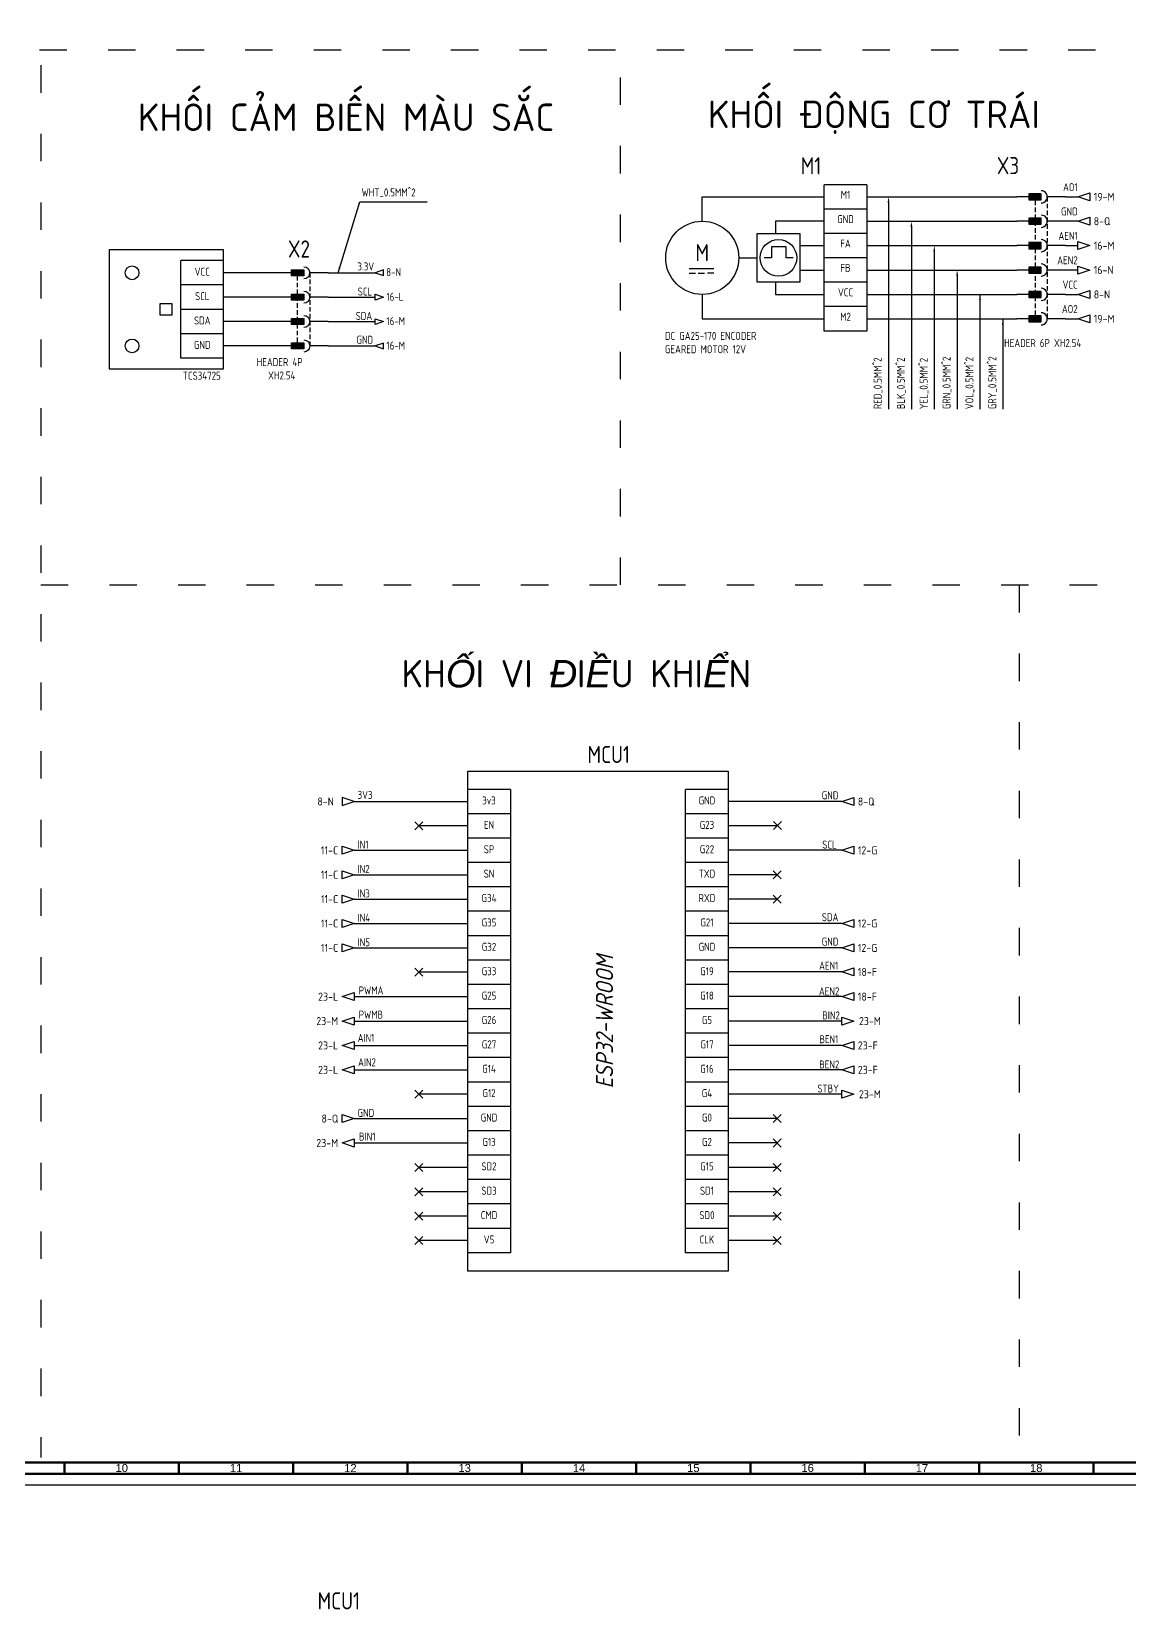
# Model space of a CAD drawing. Extents: x -73 to 5488, y -2262 to 3535.
# Drawn here: x 451 to 932, y -585 to 105 of the extents above; entities that cross this region are included whole.
import ezdxf
from ezdxf.enums import TextEntityAlignment as Align

# ---------------------------------------------------------------- set-up
doc = ezdxf.new("R2010")
doc.units = 0
doc.linetypes.add('ACAD_ISO03W100', pattern=[30, 12, -18])
doc.linetypes.add('ACISOWELD', pattern=[3, 2, -1])
for name, color, linetype, lineweight in [('Khung_ten', 7, 'Continuous', 70), ('Lien dam 05', 2, 'Continuous', 50), ('Net dut025', 150, 'ACAD_ISO03W100', 25), ('Net khuat', 140, 'ACISOWELD', 25), ('Net manh', 200, 'Continuous', 25), ('Text', 3, 'Continuous', 25)]:
    doc.layers.add(name, color=color, linetype=linetype, lineweight=lineweight)
for name, color, linetype in [('SYMS', 7, 'Continuous'), ('TAGS', 150, 'Continuous'), ('WIREREF', 52, 'Continuous'), ('XREF', 7, 'Continuous')]:
    doc.layers.add(name, color=color, linetype=linetype)
doc.styles.add('3 ITALIC', font='tcvn+7284-2003i.ttf', dxfattribs={"height": 2.5})
doc.styles.add('Annotative', font='arial.ttf')
doc.styles.get("Standard").update_dxf_attribs({"font": 'isocp2.shx', "width": 0.9, "height": 3.5})
doc.styles.add('TVCN12', font='tcvn+7284-2003i.ttf', dxfattribs={"height": 2.5})
doc.styles.add('WD_IEC 3.5', font='isocp2.shx', dxfattribs={"width": 0.9, "height": 3.5})
doc.styles.add('WD_IEC_2.5mm', font='isocp2.shx', dxfattribs={"width": 0.9, "height": 2.5})
doc.dimstyles.get("Standard").update_dxf_attribs({"dimtxt": 2.5, "dimasz": 0.18, "dimexe": 0.18, "dimexo": 0.0625, "dimgap": 0.09, "dimtad": 0, "dimtih": 1, "dimtoh": 1, "dimdec": 4, "dimzin": 0, "dimdsep": 46, "dimtxsty": 'Standard', "dimcen": 0.09, "dimadec": 0, "dimazin": 0, "dimtfac": 1, "dimtdec": 4, "dimtofl": 0, "dimtmove": 0, "dimatfit": 3, "dimfxl": 1, "dimtolj": 1, "dimtzin": 0, "dimarcsym": 0})

# ---------------------------------------------------------------- blocks, each defined once
blk = doc.blocks.new('VC01PJ')
for p, q in [((0, 2.5), (0, 5)), ((0, -5), (0, -1.25))]:
    blk.add_line(p, q)
blk.add_lwpolyline([(-0.63, 0), (0.62, 0), (0.62, 2.5), (-0.63, 2.5)], close=True)
blk.add_arc((0, 0), 1.25, 180, 0)
blk.add_solid([(-0.63, 2.5), (-0.63, 0), (0.62, 2.5), (0.62, 0)])
at = {"style": 'WD_IEC 3.5'}
for tag, p in [('INST', (-5.25, 8)), ('LOC', (-5.25, 5)), ('TAG1', (-5.25, 2)), ('DESC1', (-5.25, -5.6)), ('DESC2', (-5.25, -8.6)), ('DESC3', (-5.25, -11.6))]:
    blk.add_attdef(tag, text='', height=2.5, dxfattribs=at).set_placement(p, align=Align.RIGHT)
blk.add_attdef('TERM02', text='', height=2, rotation=90, dxfattribs=at).set_placement((-1, 5), align=Align.RIGHT)
at = {"style": 'WD_IEC 3.5', "flags": 1}
for tag, p, height in [('X2TERM02', (0, 5), 0.32), ('X2TERMDESC02', (0, 4.48), 0.32), ('MFG', (2.75, 4), 1.5), ('X4LINK', (-1.25, 1.25), 0.32), ('X1LINK', (1.25, 1.25), 0.32), ('CAT', (2.75, 1.5), 1.5), ('ASSYCODE', (2.75, -2.75), 1), ('X8TERM01', (0, -5), 0.32), ('X8TERMDESC01', (0, -5.52), 0.32), ('FAMILY', (2.75, -4.25), 1), ('CATDESC', (2.75, -5.75), 1)]:
    blk.add_attdef(tag, p, '', height=height, dxfattribs=at)
at = {"style": 'WD_IEC 3.5'}
blk.add_attdef('TERM01', (-1, -5), '', height=2, rotation=90, dxfattribs=at)
blk = doc.blocks.new('HA1S1')
blk.add_lwpolyline([(0, 1.25), (3.75, 0), (0, -1.25)], close=True)
at = {"style": 'WD_IEC 3.5'}
for tag, height, flags, p in [('WIRENO', 2.5, 8, (-1.25, 1)), ('SIGCODE', 1, 1, (5, 1.8))]:
    blk.add_attdef(tag, text='', height=height, dxfattribs=dict(at, flags=flags)).set_placement(p, align=Align.RIGHT)
at = {"style": 'WD_IEC 3.5', "flags": 1}
blk.add_attdef('X4TERM01', (0, 0), '', height=0.32, dxfattribs=at)
at = {"style": 'WD_IEC 3.5'}
blk.add_attdef('XREF', text='', height=2.5, dxfattribs=at).set_placement((5, 0), align=Align.MIDDLE_LEFT)
blk.add_attdef('DESC1', text='', height=2.5, dxfattribs=at).set_placement((-1.25, -1), align=Align.TOP_RIGHT)
blk = doc.blocks.new('HA1D1')
blk.add_lwpolyline([(0, 0), (3.75, 1.25), (3.75, -1.25)], close=True)
at = {"style": 'WD_IEC 3.5'}
for tag, height, flags, p in [('WIRENO', 2.5, 8, (-1.25, 1)), ('SIGCODE', 1, 1, (5, 1.8))]:
    blk.add_attdef(tag, text='', height=height, dxfattribs=dict(at, flags=flags)).set_placement(p, align=Align.RIGHT)
at = {"style": 'WD_IEC 3.5', "flags": 1}
blk.add_attdef('X4TERM01', (0, 0), '', height=0.32, dxfattribs=at)
at = {"style": 'WD_IEC 3.5'}
blk.add_attdef('XREF', text='', height=2.5, dxfattribs=at).set_placement((5, 0), align=Align.MIDDLE_LEFT)
blk.add_attdef('DESC1', text='', height=2.5, dxfattribs=at).set_placement((-1.25, -1), align=Align.TOP_RIGHT)
blk = doc.blocks.new('HA1S3')
blk.add_lwpolyline([(-3.75, 0), (0, 1.25), (0, -1.25)], close=True)
at = {"style": 'WD_IEC 3.5'}
blk.add_attdef('XREF', text='', height=2.5, dxfattribs=at).set_placement((-5, 0), align=Align.MIDDLE_RIGHT)
at = {"style": 'WD_IEC 3.5', "flags": 1}
blk.add_attdef('SIGCODE', text='', height=1, dxfattribs=at).set_placement((-2.5, 1.8), align=Align.RIGHT)
at = {"style": 'WD_IEC 3.5'}
for tag, p, height, flags in [('X1TERM01', (0, 0), 0.32, 1), ('WIRENO', (1.25, 1), 2.5, 8)]:
    blk.add_attdef(tag, p, '', height=height, dxfattribs=dict(at, flags=flags))
blk.add_attdef('DESC1', text='', height=2.5, dxfattribs=at).set_placement((1.25, -1), align=Align.TOP_LEFT)
blk = doc.blocks.new('HA1D3')
blk.add_lwpolyline([(0, 0), (-3.75, -1.25), (-3.75, 1.25)], close=True)
at = {"style": 'WD_IEC 3.5'}
blk.add_attdef('XREF', text='', height=2.5, dxfattribs=at).set_placement((-5, 0), align=Align.MIDDLE_RIGHT)
at = {"style": 'WD_IEC 3.5', "flags": 1}
blk.add_attdef('SIGCODE', text='', height=1, dxfattribs=at).set_placement((-2.5, 1.8), align=Align.RIGHT)
at = {"style": 'WD_IEC 3.5'}
for tag, p, height, flags in [('X1TERM01', (0, 0), 0.32, 1), ('WIRENO', (1.25, 1), 2.5, 8)]:
    blk.add_attdef(tag, p, '', height=height, dxfattribs=dict(at, flags=flags))
blk.add_attdef('DESC1', text='', height=2.5, dxfattribs=at).set_placement((1.25, -1), align=Align.TOP_LEFT)

msp = doc.modelspace()

# ---------------------------------------------------------------- linework, layer by layer
msp.add_lwpolyline([(17.76, -530.52), (17.76, 310.48), (1206.76, 310.48), (1206.76, -530.52), (17.76, -530.52)], close=True)
at = {"layer": 'Khung_ten'}
for p, q in [((465.76, -525.52), (465.76, -520.52)), ((515.76, -525.52), (515.76, -520.52)), ((565.76, -525.52), (565.76, -520.52)), ((615.76, -525.52), (615.76, -520.52)), ((665.76, -525.52), (665.76, -520.52)), ((715.76, -525.52), (715.76, -520.52)), ((765.76, -525.52), (765.76, -520.52)), ((815.76, -525.52), (815.76, -520.52)), ((865.76, -525.52), (865.76, -520.52)), ((915.76, -525.52), (915.76, -520.52))]:
    msp.add_line(p, q, dxfattribs=at)
for points in [[(29.76, -525.52), (1201.76, -525.52), (1201.76, 305.48), (29.76, 305.48)], [(34.76, -520.52), (1196.76, -520.52), (1196.76, 300.48), (34.76, 300.48)]]:
    msp.add_lwpolyline(points, close=True, dxfattribs=at)
at = {"layer": 'Net dut025'}
for p, q in [((455.38, 300.48), (455.38, -518.43)), ((34.76, 97.22), (1196.76, 97.22)), ((708.87, -136.82), (708.87, 97.22)), ((455.38, -136.82), (1196.76, -136.82)), ((883.3, -136.82), (883.3, -520.52))]:
    msp.add_line(p, q, dxfattribs=at)
at = {"layer": 'Net khuat'}
for p, q in [((890.23, 34.26), (890.23, -21.74)), ((895.57, 32.93), (895.57, -20.41)), ((567.69, -33.61), (567.69, 1.06)), ((573.02, -0.27), (573.02, -32.28))]:
    msp.add_line(p, q, dxfattribs=at)
at = {"layer": 'Net manh'}
for p, q in [((798.01, -25.74), (798.01, 38.26)), ((816.68, 38.26), (798.01, 38.26)), ((816.68, 38.26), (816.68, -25.74)), ((744.68, 32.93), (798.01, 32.93)), ((744.68, 22.26), (744.68, 32.93)), ((816.68, 32.93), (882.23, 32.93)), ((903.57, 32.93), (908.9, 32.93)), ((798.01, 22.26), (776.68, 22.26)), ((776.68, 22.26), (776.68, 16.93)), ((816.68, 27.59), (798.01, 27.59)), ((816.68, 22.26), (882.23, 22.26)), ((908.9, 22.26), (903.57, 22.26)), ((816.68, 16.93), (798.01, 16.93)), ((787.35, 11.59), (798.01, 11.59)), ((816.68, 11.59), (882.23, 11.59)), ((903.57, 11.59), (908.9, 11.59)), ((535.3, 5.06), (516.63, 5.06)), ((516.63, -37.6), (516.63, 5.06)), ((739, 1.65), (749.67, 1.65)), ((760.68, 6.26), (768.68, 6.26)), ((787.35, 0.93), (798.01, 0.93)), ((816.68, 6.26), (798.01, 6.26)), ((816.68, 0.93), (882.23, 0.93)), ((908.9, 0.93), (903.57, 0.93)), ((535.3, -5.61), (516.63, -5.61)), ((559.69, -0.27), (535.3, -0.27)), ((581.02, -0.27), (601.54, -0.27)), ((739, -0.49), (741.67, -0.49)), ((742.95, -0.49), (745.72, -0.49)), ((749.67, -0.49), (747, -0.49)), ((776.68, -4.41), (776.68, -9.74)), ((816.68, -4.41), (798.01, -4.41)), ((559.69, -10.94), (535.3, -10.94)), ((581.02, -10.94), (601.54, -10.94)), ((744.68, -9.74), (744.68, -20.41)), ((776.68, -9.74), (798.01, -9.74)), ((816.68, -9.74), (882.23, -9.74)), ((903.57, -9.74), (908.9, -9.74)), ((535.3, -16.27), (516.63, -16.27)), ((535.3, -16.28), (516.63, -16.28)), ((744.68, -20.41), (798.01, -20.41)), ((816.68, -15.07), (798.01, -15.07)), ((816.68, -20.41), (882.23, -20.41)), ((903.57, -20.41), (908.9, -20.41)), ((535.3, -26.93), (516.63, -26.93)), ((559.69, -21.61), (535.3, -21.61)), ((581.02, -21.61), (601.54, -21.61)), ((816.68, -25.74), (798.01, -25.74)), ((559.69, -32.28), (535.3, -32.28)), ((581.02, -32.28), (601.54, -32.28)), ((535.3, -37.6), (516.63, -37.6)), ((660.73, -226.19), (642.07, -226.19)), ((660.73, -226.19), (660.73, -428.86)), ((756.07, -226.19), (737.4, -226.19)), ((737.4, -428.86), (737.4, -226.19)), ((592.42, -231.53), (642.07, -231.53)), ((805.72, -231.53), (756.07, -231.53)), ((618.97, -240.43), (622.51, -243.96)), ((618.97, -243.96), (622.51, -240.43)), ((660.73, -236.86), (642.07, -236.86)), ((756.07, -236.86), (737.4, -236.86)), ((775.84, -240.21), (779.37, -243.75)), ((775.84, -243.75), (779.37, -240.21)), ((642.07, -242.19), (620.74, -242.19)), ((660.73, -247.53), (642.07, -247.53)), ((756.07, -247.53), (737.4, -247.53)), ((777.4, -242.19), (756.07, -242.19)), ((592.42, -252.86), (642.07, -252.86)), ((805.72, -252.86), (756.07, -252.86)), ((660.73, -258.19), (642.07, -258.19)), ((756.07, -258.19), (737.4, -258.19)), ((775.63, -261.76), (779.16, -265.29)), ((775.63, -265.29), (779.16, -261.76)), ((592.42, -263.53), (642.07, -263.53)), ((660.73, -268.86), (642.07, -268.86)), ((756.07, -268.86), (737.4, -268.86)), ((777.4, -263.53), (756.07, -263.53)), ((592.42, -274.19), (642.07, -274.19)), ((777.4, -274.19), (756.07, -274.19)), ((775.63, -272.43), (779.16, -275.96)), ((775.63, -275.96), (779.16, -272.43)), ((660.73, -279.53), (642.07, -279.53)), ((756.07, -279.53), (737.4, -279.53)), ((592.42, -284.86), (642.07, -284.86)), ((805.72, -284.86), (756.07, -284.86)), ((592.42, -295.53), (642.07, -295.53)), ((660.73, -290.19), (642.07, -290.19)), ((756.07, -290.19), (737.4, -290.19)), ((805.72, -295.53), (756.07, -295.53)), ((660.73, -300.86), (642.07, -300.86)), ((756.07, -300.86), (737.4, -300.86)), ((618.97, -304.43), (622.51, -307.96)), ((618.97, -307.96), (622.51, -304.43)), ((642.07, -306.19), (620.74, -306.19)), ((805.72, -306.06), (756.07, -306.06)), ((592.42, -316.86), (642.07, -316.86)), ((660.73, -311.53), (642.07, -311.53)), ((756.07, -311.53), (737.4, -311.53)), ((805.72, -316.86), (756.07, -316.86)), ((660.73, -322.19), (642.07, -322.19)), ((756.07, -322.19), (737.4, -322.19)), ((592.42, -327.53), (642.07, -327.53)), ((805.72, -327.53), (756.07, -327.53)), ((660.73, -332.86), (642.07, -332.86)), ((756.07, -332.86), (737.4, -332.86)), ((592.42, -338.19), (642.07, -338.19)), ((660.73, -343.53), (642.07, -343.53)), ((756.07, -343.53), (737.4, -343.53)), ((805.72, -338.19), (756.07, -338.19)), ((592.42, -348.86), (642.07, -348.86)), ((805.72, -348.86), (756.07, -348.86)), ((618.97, -357.76), (622.51, -361.29)), ((618.97, -361.29), (622.51, -357.76)), ((660.73, -354.19), (642.07, -354.19)), ((756.07, -354.19), (737.4, -354.19)), ((642.07, -359.53), (620.74, -359.53)), ((660.73, -364.86), (642.07, -364.86)), ((756.07, -364.86), (737.4, -364.86)), ((805.72, -359.53), (756.07, -359.53)), ((592.42, -370.19), (642.07, -370.19)), ((777.4, -370.19), (756.07, -370.19)), ((775.63, -368.43), (779.16, -371.96)), ((775.63, -371.96), (779.16, -368.43)), ((660.73, -375.53), (642.07, -375.53)), ((756.07, -375.53), (737.4, -375.53)), ((775.63, -379.09), (779.16, -382.63)), ((775.63, -382.63), (779.16, -379.09)), ((592.42, -380.86), (642.07, -380.86)), ((660.73, -386.19), (642.07, -386.19)), ((756.07, -386.19), (737.4, -386.19)), ((777.4, -380.86), (756.07, -380.86)), ((618.97, -389.76), (622.51, -393.29)), ((618.97, -393.29), (622.51, -389.76)), ((642.07, -391.53), (620.74, -391.53)), ((777.4, -391.53), (756.07, -391.53)), ((775.63, -389.76), (779.16, -393.29)), ((775.63, -393.29), (779.16, -389.76)), ((660.73, -396.86), (642.07, -396.86)), ((756.07, -396.86), (737.4, -396.86)), ((618.97, -400.43), (622.51, -403.96)), ((618.97, -403.96), (622.51, -400.43)), ((642.07, -402.19), (620.74, -402.19)), ((777.4, -402.19), (756.07, -402.19)), ((775.63, -400.43), (779.16, -403.96)), ((775.63, -403.96), (779.16, -400.43)), ((618.97, -411.09), (622.51, -414.63)), ((618.97, -414.63), (622.51, -411.09)), ((642.07, -412.86), (620.74, -412.86)), ((660.73, -407.53), (642.07, -407.53)), ((756.07, -407.53), (737.4, -407.53)), ((777.4, -412.86), (756.07, -412.86)), ((775.63, -411.09), (779.16, -414.63)), ((775.63, -414.63), (779.16, -411.09)), ((660.73, -418.19), (642.07, -418.19)), ((756.07, -418.19), (737.4, -418.19)), ((618.97, -421.76), (622.51, -425.29)), ((618.97, -425.29), (622.51, -421.76)), ((642.07, -423.53), (620.74, -423.53)), ((777.4, -423.53), (756.07, -423.53)), ((775.63, -421.76), (779.16, -425.29)), ((775.63, -425.29), (779.16, -421.76)), ((660.73, -428.86), (642.07, -428.86)), ((756.07, -428.86), (737.4, -428.86))]:
    msp.add_line(p, q, dxfattribs=at)
at = {"layer": 'Net manh', "lineweight": 25}
for p, q in [((781.31, 11.01), (774.91, 11.01)), ((774.91, 11.01), (774.91, 6.22)), ((781.31, 6.27), (781.31, 11.01)), ((774.91, 6.22), (771.72, 6.22)), ((784.51, 6.27), (781.31, 6.27))]:
    msp.add_line(p, q, dxfattribs=at)
at = {"layer": 'Net manh'}
for points in [[(787.35, 16.93), (787.35, -4.41), (768.68, -4.41), (768.68, 16.93)], [(485.31, 9.71), (485.31, -42.26), (535.3, -42.26), (535.3, 9.71)], [(507.63, -13.78), (512.63, -13.78), (512.63, -18.78), (507.63, -18.78)]]:
    msp.add_lwpolyline(points, close=True, dxfattribs=at)
for points in [[(756.07, -436.87), (642.07, -436.87), (642.07, -218.19)], [(642.07, -218.19), (756.07, -218.19), (756.07, -436.87)]]:
    msp.add_lwpolyline(points, dxfattribs=at)
for centre, radius in [((744.68, 6.26), 16), ((495.3, -0.29), 3), ((495.3, -32.26), 3)]:
    msp.add_circle(centre, radius, dxfattribs=at)
at = {"layer": 'Net manh', "lineweight": 25}
msp.add_circle((778.01, 6.26), 8, dxfattribs=at)
at = {"layer": 'SYMS'}
for p, q in [((826.16, 30.43), (826.16, -59.93)), ((836.16, 19.76), (836.16, -59.93)), ((846.16, 9.09), (846.16, -59.93)), ((856.16, -1.57), (856.16, -59.93)), ((866.16, -9.74), (866.16, -59.93)), ((876.16, -20.41), (876.16, -59.93))]:
    msp.add_line(p, q, dxfattribs=at)
for points in [[(825.75, 30.43), (826.16, 32.93), (826.58, 30.43)], [(835.75, 19.76), (836.16, 22.26), (836.58, 19.76)], [(845.75, 9.09), (846.16, 11.59), (846.58, 9.09)], [(855.75, -1.57), (856.16, 0.93), (856.58, -1.57)], [(865.75, -12.24), (866.16, -9.74), (866.58, -12.24)], [(875.75, -22.91), (876.16, -20.41), (876.58, -22.91)]]:
    msp.add_solid(points, dxfattribs=at)

# ---------------------------------------------------------------- block references
at = {"layer": 'Net manh', "yscale": 2.13333866664, "zscale": 2.13333866664}
for p, xscale, rotation in [((892.9, 32.93), 2.13333866664, 89.99999999999997), ((892.9, 22.26), 2.13333866664, 89.99999999999997), ((892.9, 11.59), 2.13333866664, 89.99999999999997), ((892.9, 0.93), 2.13333866664, 89.99999999999997), ((570.35, -10.94), -2.13333866664, 90), ((892.9, -9.74), 2.13333866664, 89.99999999999997), ((570.35, -21.61), -2.13333866664, 90), ((892.9, -20.41), 2.13333866664, 89.99999999999997), ((570.35, -32.28), -2.13333866664, 90)]:
    msp.add_blockref('VC01PJ', p, dxfattribs=dict(at, xscale=xscale, rotation=rotation))
at = {"layer": 'Net manh'}
ref = msp.add_blockref('VC01PJ', (570.35, -0.27), dxfattribs=dict(at, xscale=-2.13333866664, yscale=2.13333866664, zscale=2.13333866664, rotation=90))
ref.add_attrib('TAG1', 'X2', dxfattribs={"layer": 'TAGS', "height": 7.5, "style": 'WD_IEC_2.5mm', "width": 0.9}).set_placement((573.09, 13.88), align=Align.TOP_RIGHT)
at = {"layer": 'SYMS'}
ref = msp.add_blockref('HA1D1', (908.9, 32.93), dxfattribs=dict(at, xscale=1.4, yscale=1.4, zscale=1.4))
ref.add_attrib('XREF', '19-M', dxfattribs={"layer": 'XREF', "height": 3.5, "style": 'WD_IEC 3.5'}).set_placement((915.9, 32.93), align=Align.MIDDLE_LEFT)
ref = msp.add_blockref('HA1D1', (908.9, 22.26), dxfattribs=dict(at, xscale=1.4, yscale=1.4, zscale=1.4))
ref.add_attrib('XREF', '8-Q', dxfattribs={"layer": 'XREF', "height": 3.5, "style": 'WD_IEC 3.5'}).set_placement((915.9, 22.26), align=Align.MIDDLE_LEFT)
ref = msp.add_blockref('HA1S1', (908.9, 11.59), dxfattribs=dict(at, xscale=1.4, yscale=1.4, zscale=1.4))
ref.add_attrib('XREF', '16-M', dxfattribs={"layer": 'XREF', "height": 3.5, "style": 'WD_IEC 3.5'}).set_placement((915.9, 11.59), align=Align.MIDDLE_LEFT)
ref = msp.add_blockref('HA1S1', (605.29, -0.27), dxfattribs=dict(at, xscale=-1))
ref.add_attrib('XREF', '8-N', dxfattribs={"layer": 'XREF', "height": 3.5, "style": 'WD_IEC 3.5', "width": 0.9}).set_placement((606.43, 1.76), align=Align.TOP_LEFT)
ref.add_attrib('WIRENO', '3.3V', dxfattribs={"layer": 'WIREREF', "height": 3.5, "style": 'WD_IEC 3.5', "width": 0.9, "flags": 8}).set_placement((601.17, 4.24), align=Align.TOP_RIGHT)
ref = msp.add_blockref('HA1S1', (908.9, 0.93), dxfattribs=dict(at, xscale=1.4, yscale=1.4, zscale=1.4))
ref.add_attrib('XREF', '16-N', dxfattribs={"layer": 'XREF', "height": 3.5, "style": 'WD_IEC 3.5'}).set_placement((915.9, 0.93), align=Align.MIDDLE_LEFT)
ref = msp.add_blockref('HA1S1', (601.54, -10.94), dxfattribs=at)
ref.add_attrib('XREF', '16-L', dxfattribs={"layer": 'XREF', "height": 3.5, "style": 'WD_IEC 3.5', "width": 0.9}).set_placement((606.54, -9.01), align=Align.TOP_LEFT)
ref.add_attrib('WIRENO', 'SCL', dxfattribs={"layer": 'WIREREF', "height": 3.5, "style": 'WD_IEC 3.5', "width": 0.9, "flags": 8}).set_placement((600.29, -6.73), align=Align.TOP_RIGHT)
ref = msp.add_blockref('HA1D1', (908.9, -9.74), dxfattribs=dict(at, xscale=1.4, yscale=1.4, zscale=1.4))
ref.add_attrib('XREF', '8-N', dxfattribs={"layer": 'XREF', "height": 3.5, "style": 'WD_IEC 3.5'}).set_placement((915.9, -9.74), align=Align.MIDDLE_LEFT)
ref = msp.add_blockref('HA1S1', (601.54, -21.61), dxfattribs=at)
ref.add_attrib('XREF', '16-M', dxfattribs={"layer": 'XREF', "height": 3.5, "style": 'WD_IEC 3.5', "width": 0.9}).set_placement((606.54, -19.68), align=Align.TOP_LEFT)
ref.add_attrib('WIRENO', 'SDA', dxfattribs={"layer": 'WIREREF', "height": 3.5, "style": 'WD_IEC 3.5', "width": 0.9, "flags": 8}).set_placement((600.29, -17.4), align=Align.TOP_RIGHT)
ref = msp.add_blockref('HA1D1', (908.9, -20.41), dxfattribs=dict(at, xscale=1.4, yscale=1.4, zscale=1.4))
ref.add_attrib('XREF', '19-M', dxfattribs={"layer": 'XREF', "height": 3.5, "style": 'WD_IEC 3.5'}).set_placement((915.9, -20.41), align=Align.MIDDLE_LEFT)
ref = msp.add_blockref('HA1S1', (605.29, -32.28), dxfattribs=dict(at, xscale=-1))
ref.add_attrib('XREF', '16-M', dxfattribs={"layer": 'XREF', "height": 3.5, "style": 'WD_IEC 3.5', "width": 0.9}).set_placement((606.54, -30.37), align=Align.TOP_LEFT)
ref.add_attrib('WIRENO', 'GND', dxfattribs={"layer": 'WIREREF', "height": 3.5, "style": 'WD_IEC 3.5', "width": 0.9, "flags": 8}).set_placement((600.68, -27.81), align=Align.TOP_RIGHT)
ref = msp.add_blockref('HA1D1', (592.42, -231.53), dxfattribs=dict(at, xscale=-1.4, yscale=1.4, zscale=1.4))
ref.add_attrib('XREF', '8-N', dxfattribs={"layer": 'XREF', "height": 3.5, "style": 'WD_IEC 3.5'}).set_placement((576.32, -231.53), align=Align.MIDDLE_LEFT)
ref = msp.add_blockref('HA1D1', (805.72, -231.53), dxfattribs=dict(at, xscale=1.4, yscale=1.4, zscale=1.4))
ref.add_attrib('XREF', '8-Q', dxfattribs={"layer": 'XREF', "height": 3.5, "style": 'WD_IEC 3.5'}).set_placement((812.72, -231.53), align=Align.MIDDLE_LEFT)
ref = msp.add_blockref('HA1D3', (592.42, -252.86), dxfattribs=dict(at, xscale=1.4, yscale=1.4, zscale=1.4))
ref.add_attrib('XREF', '11-C', dxfattribs={"layer": 'XREF', "height": 3.5, "style": 'WD_IEC 3.5'}).set_placement((585.42, -252.86), align=Align.MIDDLE_RIGHT)
ref = msp.add_blockref('HA1D1', (805.72, -252.86), dxfattribs=dict(at, xscale=1.4, yscale=1.4, zscale=1.4))
ref.add_attrib('XREF', '12-G', dxfattribs={"layer": 'XREF', "height": 3.5, "style": 'WD_IEC 3.5'}).set_placement((812.72, -252.86), align=Align.MIDDLE_LEFT)
ref = msp.add_blockref('HA1D3', (592.42, -263.53), dxfattribs=dict(at, xscale=1.4, yscale=1.4, zscale=1.4))
ref.add_attrib('XREF', '11-C', dxfattribs={"layer": 'XREF', "height": 3.5, "style": 'WD_IEC 3.5'}).set_placement((585.42, -263.53), align=Align.MIDDLE_RIGHT)
ref = msp.add_blockref('HA1D3', (592.42, -274.19), dxfattribs=dict(at, xscale=1.4, yscale=1.4, zscale=1.4))
ref.add_attrib('XREF', '11-C', dxfattribs={"layer": 'XREF', "height": 3.5, "style": 'WD_IEC 3.5'}).set_placement((585.42, -274.19), align=Align.MIDDLE_RIGHT)
ref = msp.add_blockref('HA1D3', (592.42, -284.86), dxfattribs=dict(at, xscale=1.4, yscale=1.4, zscale=1.4))
ref.add_attrib('XREF', '11-C', dxfattribs={"layer": 'XREF', "height": 3.5, "style": 'WD_IEC 3.5'}).set_placement((585.42, -284.86), align=Align.MIDDLE_RIGHT)
ref = msp.add_blockref('HA1D1', (805.72, -284.86), dxfattribs=dict(at, xscale=1.4, yscale=1.4, zscale=1.4))
ref.add_attrib('XREF', '12-G', dxfattribs={"layer": 'XREF', "height": 3.5, "style": 'WD_IEC 3.5'}).set_placement((812.72, -284.86), align=Align.MIDDLE_LEFT)
ref = msp.add_blockref('HA1D3', (592.42, -295.53), dxfattribs=dict(at, xscale=1.4, yscale=1.4, zscale=1.4))
ref.add_attrib('XREF', '11-C', dxfattribs={"layer": 'XREF', "height": 3.5, "style": 'WD_IEC 3.5'}).set_placement((585.42, -295.53), align=Align.MIDDLE_RIGHT)
ref = msp.add_blockref('HA1D1', (805.72, -295.53), dxfattribs=dict(at, xscale=1.4, yscale=1.4, zscale=1.4))
ref.add_attrib('XREF', '12-G', dxfattribs={"layer": 'XREF', "height": 3.5, "style": 'WD_IEC 3.5'}).set_placement((812.72, -295.53), align=Align.MIDDLE_LEFT)
ref = msp.add_blockref('HA1D1', (805.72, -306.06), dxfattribs=dict(at, xscale=1.4, yscale=1.4, zscale=1.4))
ref.add_attrib('XREF', '18-F', dxfattribs={"layer": 'XREF', "height": 3.5, "style": 'WD_IEC 3.5'}).set_placement((812.72, -306.06), align=Align.MIDDLE_LEFT)
ref = msp.add_blockref('HA1S3', (592.42, -316.86), dxfattribs=dict(at, xscale=1.4, yscale=1.4, zscale=1.4))
ref.add_attrib('XREF', '23-L', dxfattribs={"layer": 'XREF', "height": 3.5, "style": 'WD_IEC 3.5'}).set_placement((585.42, -316.86), align=Align.MIDDLE_RIGHT)
ref = msp.add_blockref('HA1D1', (805.72, -316.86), dxfattribs=dict(at, xscale=1.4, yscale=1.4, zscale=1.4))
ref.add_attrib('XREF', '18-F', dxfattribs={"layer": 'XREF', "height": 3.5, "style": 'WD_IEC 3.5'}).set_placement((812.72, -316.86), align=Align.MIDDLE_LEFT)
ref = msp.add_blockref('HA1S3', (592.42, -327.53), dxfattribs=dict(at, xscale=1.4, yscale=1.4, zscale=1.4))
ref.add_attrib('XREF', '23-M', dxfattribs={"layer": 'XREF', "height": 3.5, "style": 'WD_IEC 3.5'}).set_placement((585.42, -327.53), align=Align.MIDDLE_RIGHT)
ref = msp.add_blockref('HA1D3', (810.97, -327.53), dxfattribs=dict(at, xscale=1.4, yscale=1.4, zscale=1.4))
ref.add_attrib('XREF', '23-M', dxfattribs={"layer": 'XREF', "height": 3.5, "style": 'WD_IEC 3.5'}).set_placement((822.78, -327.53), align=Align.MIDDLE_RIGHT)
ref = msp.add_blockref('HA1S3', (592.42, -338.19), dxfattribs=dict(at, xscale=1.4, yscale=1.4, zscale=1.4))
ref.add_attrib('XREF', '23-L', dxfattribs={"layer": 'XREF', "height": 3.5, "style": 'WD_IEC 3.5'}).set_placement((585.42, -338.19), align=Align.MIDDLE_RIGHT)
ref = msp.add_blockref('HA1D1', (805.72, -338.19), dxfattribs=dict(at, xscale=1.4, yscale=1.4, zscale=1.4))
ref.add_attrib('XREF', '23-F', dxfattribs={"layer": 'XREF', "height": 3.5, "style": 'WD_IEC 3.5'}).set_placement((812.72, -338.19), align=Align.MIDDLE_LEFT)
ref = msp.add_blockref('HA1S3', (592.42, -348.86), dxfattribs=dict(at, xscale=1.4, yscale=1.4, zscale=1.4))
ref.add_attrib('XREF', '23-L', dxfattribs={"layer": 'XREF', "height": 3.5, "style": 'WD_IEC 3.5'}).set_placement((585.42, -348.86), align=Align.MIDDLE_RIGHT)
ref = msp.add_blockref('HA1D1', (805.72, -348.86), dxfattribs=dict(at, xscale=1.4, yscale=1.4, zscale=1.4))
ref.add_attrib('XREF', '23-F', dxfattribs={"layer": 'XREF', "height": 3.5, "style": 'WD_IEC 3.5'}).set_placement((812.72, -348.86), align=Align.MIDDLE_LEFT)
ref = msp.add_blockref('HA1D3', (810.97, -359.53), dxfattribs=dict(at, xscale=1.4, yscale=1.4, zscale=1.4))
ref.add_attrib('XREF', '23-M', dxfattribs={"layer": 'XREF', "height": 3.5, "style": 'WD_IEC 3.5'}).set_placement((822.78, -359.53), align=Align.MIDDLE_RIGHT)
ref = msp.add_blockref('HA1D3', (592.42, -370.19), dxfattribs=dict(at, xscale=1.4, yscale=1.4, zscale=1.4))
ref.add_attrib('XREF', '8-Q', dxfattribs={"layer": 'XREF', "height": 3.5, "style": 'WD_IEC 3.5'}).set_placement((585.42, -370.19), align=Align.MIDDLE_RIGHT)
ref = msp.add_blockref('HA1S3', (592.42, -380.86), dxfattribs=dict(at, xscale=1.4, yscale=1.4, zscale=1.4))
ref.add_attrib('XREF', '23-M', dxfattribs={"layer": 'XREF', "height": 3.5, "style": 'WD_IEC 3.5'}).set_placement((585.42, -380.86), align=Align.MIDDLE_RIGHT)

# ---------------------------------------------------------------- texts
at = {"layer": 'Khung_ten', "char_height": 3.5, "width": 50, "attachment_point": 5, "style": 'Annotative'}
for s, insert in [('10', (490.76, -523.02)), ('11', (540.76, -523.02)), ('12', (590.76, -523.02)), ('13', (640.76, -523.02)), ('14', (690.76, -523.02)), ('15', (740.76, -523.02)), ('16', (790.76, -523.02)), ('17', (840.76, -523.02)), ('18', (890.76, -523.02))]:
    msp.add_mtext(s, dxfattribs=dict(at, insert=insert))
at = {"layer": 'Lien dam 05', "char_height": 12, "attachment_point": 5}
for s, width, insert, style in [('KHỐI ĐỘNG CƠ TRÁI', 178.5, (819.76, 67.73), '3 ITALIC'), ('KHỐI CẢM BIẾN MÀU SẮC', 227.4024, (588.86, 67.73), 'TVCN12')]:
    msp.add_mtext_dynamic_manual_height_columns(s, width=width, gutter_width=24.5, heights=[0], dxfattribs=dict(at, insert=insert, style=style))
at = {"layer": 'Lien dam 05', "insert": (689.56, -175.69), "char_height": 12, "width": 365.1923, "attachment_point": 5, "style": '3 ITALIC'}
msp.add_mtext('KH{\\fArial|b0|i1|c0|p34;Ố}I VI {\\fArial|b0|i1|c0|p34;Đ}I{\\fArial|b0|i1|c0|p34;Ề}U KHI{\\fArial|b0|i1|c0|p34;Ể}N', dxfattribs=at)
at = {"layer": 'Net manh', "insert": (744.68, 8.53), "char_height": 7.5, "attachment_point": 5, "style": 'WD_IEC 3.5'}
msp.add_mtext_dynamic_manual_height_columns('M', width=16.8012, gutter_width=24.5, heights=[0], dxfattribs=at)
at = {"layer": 'SYMS', "style": 'WD_IEC_2.5mm', "width": 0.9}
for s, p in [('RED_0.5MM^ 2', (823.15, -59.93)), ('BLK_0.5MM^ 2', (833.29, -59.93)), ('YEL_0.5MM^ 2', (843.29, -59.93)), ('GRN_0.5MM^ 2', (853.29, -59.93)), ('VOL_0.5MM^ 2', (863.29, -59.93)), ('GRY_0.5MM^ 2', (873.29, -59.93))]:
    msp.add_text(s, height=3.5, rotation=90, dxfattribs=at).set_placement(p)
at = {"layer": 'SYMS', "insert": (595.66, 32.8), "char_height": 3.5, "attachment_point": 7, "style": 'WD_IEC 3.5'}
msp.add_mtext('\\A1;WHT_0.5MM^ 2', dxfattribs=at)
at = {"layer": 'TAGS', "attachment_point": 4, "style": 'WD_IEC 3.5'}
for s, width, insert, char_height in [('M1', 21, (787.78, 46.52), 7.5), ('X3', 21, (873.53, 46.6), 7.5), ('DC GA25-170 ENCODER GEARED MOTOR 12V', 48.8735, (728.35, -30.79), 3.5), ('MCU1', 21, (694.5, -210.95), 7.5), ('MCU1', 21, (576.42, -581.11), 7.5)]:
    msp.add_mtext_dynamic_manual_height_columns(s, width=width, gutter_width=24.5, heights=[0], dxfattribs=dict(at, insert=insert, char_height=char_height))
at = {"layer": 'TAGS', "char_height": 3.5}
for s, width, insert, attachment_point in [('\\pxqj;HEADER 6P XH2.54', 40.8949, (897.17, -31), 5), ('HEADER 4P  XH2.54', 28.7507, (560.73, -42.26), 5), ('TCS34725', 21, (517.49, -45.28), 4)]:
    msp.add_mtext_dynamic_manual_height_columns(s, width=width, gutter_width=24.5, heights=[0], dxfattribs=dict(at, insert=insert, attachment_point=attachment_point))
at = {"layer": 'TAGS', "insert": (701.93, -298.78), "char_height": 7.5, "attachment_point": 6, "rotation": 90, "style": 'WD_IEC 3.5'}
msp.add_mtext_dynamic_manual_height_columns('{\\fTCVN 7284|b0|i1|c0|p34;ESP32-WROOM}', width=21, gutter_width=24.5, heights=[16.76], dxfattribs=at)
at = {"layer": 'Text', "char_height": 3.5}
for s, width, gutter_width, heights, insert, attachment_point in [('\\pxqc;M1', 18.6667, 26.67, [0], (798.01, 35.59), 1), ('\\pxqc;GND', 18.6667, 26.67, [0], (798.01, 24.93), 1), ('\\pxqc;FA', 18.6667, 26.67, [0], (798.01, 14.26), 1), ('\\pxqc;VCC', 18.6667, 26.67, [0], (516.63, 1.94), 1), ('\\pxqc;FB', 18.6667, 26.67, [0], (798.01, 3.59), 1), ('\\pxqc;SCL', 18.6667, 26.67, [0], (516.63, -8.73), 1), ('\\pxqc;VCC', 18.6667, 26.67, [0], (798.01, -7.07), 1), ('\\pxqc;SDA', 18.6667, 26.67, [0], (516.63, -19.39), 1), ('\\pxqc;M2', 18.6667, 26.67, [0], (798.01, -17.74), 1), ('\\pxqc;GND', 18.6667, 26.67, [0], (516.63, -30.05), 1), ('3V3', 21, 24.5, [0], (593.92, -228.62), 4), ('GND', 21, 24.5, [4.51], (804.22, -228.79), 6), ('\\pxqc;3v3', 18.6667, 26.67, [0], (642.07, -229.31), 1), ('\\pxqc;GND', 18.6667, 26.67, [0], (737.4, -229.31), 1), ('\\pxqc;EN', 18.6667, 26.67, [0], (642.07, -239.98), 1), ('\\pxqc;G23', 18.6667, 26.67, [0], (737.4, -239.98), 1), ('IN1', 21, 24.5, [0], (593.92, -250.37), 4), ('\\pxqc;SP', 18.6667, 26.67, [0], (642.07, -250.65), 1), ('\\pxqc;G22', 18.6667, 26.67, [0], (737.4, -250.65), 1), ('SCL', 21, 24.5, [0], (797.18, -250.37), 4), ('IN2', 21, 24.5, [0], (593.92, -261.04), 4), ('\\pxqc;SN', 18.6667, 26.67, [0], (642.07, -261.31), 1), ('\\pxqc;TXD', 18.6667, 26.67, [0], (737.4, -261.31), 1), ('IN3', 21, 24.5, [0], (593.92, -271.7), 4), ('\\pxqc;G34', 18.6667, 26.67, [0], (642.07, -271.98), 1), ('\\pxqc;RXD', 18.6667, 26.67, [0], (737.4, -271.98), 1), ('IN4', 21, 24.5, [0], (593.92, -282.37), 4), ('\\pxqc;G35', 18.6667, 26.67, [0], (642.07, -282.65), 1), ('\\pxqc;G21', 18.6667, 26.67, [0], (737.4, -282.65), 1), ('SDA', 21, 24.5, [4.51], (804.22, -282.12), 6), ('IN5', 21, 24.5, [0], (593.92, -293.04), 4), ('\\pxqc;G32', 18.6667, 26.67, [0], (642.07, -293.31), 1), ('\\pxqc;GND', 18.6667, 26.67, [0], (737.4, -293.31), 1), ('GND', 21, 24.5, [4.51], (804.22, -292.79), 6), ('AEN1', 21, 24.5, [4.51], (804.22, -303.32), 6), ('\\pxqc;G33', 18.6667, 26.67, [0], (642.07, -303.98), 1), ('\\pxqc;G19', 18.6667, 26.67, [0], (737.4, -303.98), 1), ('PWMA', 21, 24.5, [0], (594.41, -314.16), 4), ('\\pxqc;G25', 18.6667, 26.67, [0], (642.07, -314.65), 1), ('\\pxqc;G18', 18.6667, 26.67, [0], (737.4, -314.65), 1), ('AEN2', 21, 24.5, [0], (804.66, -314.52), 6), ('PWMB', 21, 24.5, [0], (594.41, -324.72), 4), ('BIN2', 21, 24.5, [0], (797.18, -325.04), 4), ('\\pxqc;G26', 18.6667, 26.67, [0], (642.07, -325.31), 1), ('\\pxqc;G5', 18.6667, 26.67, [0], (737.4, -325.31), 1), ('AIN1', 21, 24.5, [0], (601.28, -334.89), 6), ('\\pxqc;G27', 18.6667, 26.67, [0], (642.07, -335.98), 1), ('\\pxqc;G17', 18.6667, 26.67, [0], (737.4, -335.98), 1), ('BEN1', 21, 24.5, [4.51], (804.22, -335.46), 6), ('AIN2', 21, 24.5, [0], (601.95, -345.55), 6), ('BEN2', 21, 24.5, [0], (804.66, -346.52), 6), ('\\pxqc;G14', 18.6667, 26.67, [0], (642.07, -346.65), 1), ('\\pxqc;G16', 18.6667, 26.67, [0], (737.4, -346.65), 1), ('\\pxqc;G12', 18.6667, 26.67, [0], (642.07, -357.31), 1), ('\\pxqc;G4', 18.6667, 26.67, [0], (737.4, -357.31), 1), ('STBY', 21, 24.5, [0], (795.05, -357.04), 4), ('GND', 21, 24.5, [0], (593.92, -367.7), 4), ('\\pxqc;GND', 18.6667, 26.67, [0], (642.07, -367.98), 1), ('\\pxqc;G0', 18.6667, 26.67, [0], (737.4, -367.98), 1), ('BIN1', 21, 24.5, [0], (594.55, -378.06), 4), ('\\pxqc;G13', 18.6667, 26.67, [0], (642.07, -378.65), 1), ('\\pxqc;G2', 18.6667, 26.67, [0], (737.4, -378.65), 1), ('\\pxqc;SD2', 18.6667, 26.67, [0], (642.07, -389.31), 1), ('\\pxqc;G15', 18.6667, 26.67, [0], (737.4, -389.31), 1), ('\\pxqc;SD3', 18.6667, 26.67, [0], (642.07, -399.98), 1), ('\\pxqc;SD1', 18.6667, 26.67, [0], (737.4, -399.98), 1), ('\\pxqc;CMD', 18.6667, 26.67, [0], (642.07, -410.65), 1), ('\\pxqc;SD0', 18.6667, 26.67, [0], (737.4, -410.65), 1), ('\\pxqc;V5', 18.6667, 26.67, [0], (642.07, -421.31), 1), ('\\pxqc;CLK', 18.6667, 26.67, [0], (737.4, -421.31), 1)]:
    msp.add_mtext_dynamic_manual_height_columns(s, width=width, gutter_width=gutter_width, heights=heights, dxfattribs=dict(at, insert=insert, attachment_point=attachment_point))
at = {"layer": 'Text', "char_height": 3.5, "attachment_point": 6, "style": 'WD_IEC 3.5'}
for s, heights, insert in [('AO1', [0], (908.9, 37.19)), ('GND', [5.51], (908.9, 26.53)), ('AEN1', [0], (908.9, 15.86)), ('AEN2', [0], (908.9, 5.19)), ('VCC', [6.87], (908.9, -5.47)), ('AO2', [0], (908.9, -16.14))]:
    msp.add_mtext_dynamic_manual_height_columns(s, width=32.0001, gutter_width=37.33, heights=heights, dxfattribs=dict(at, insert=insert))

# ---------------------------------------------------------------- leaders
at = {"layer": 'SYMS', "annotation_type": 0, "has_hookline": 1, "hookline_direction": 0, "text_width": 26.33}
msp.add_leader([(585.36, -0.29), (594.88, 30.76), (597.38, 30.76)], dimstyle='Standard', override={"dimtxt": 2.5, "dimasz": 2.5, "dimexe": 1.25, "dimexo": 0.625, "dimgap": 0.625, "dimtad": 1, "dimtoh": 0, "dimdec": 4, "dimzin": 8, "dimlunit": 6, "dimtxsty": 'Standard', "dimcen": 2.5, "dimtdec": 4, "dimtofl": 1, "dimtmove": 0, "dimtvp": 1}, dxfattribs=at)

doc.saveas('drawing.dxf')
